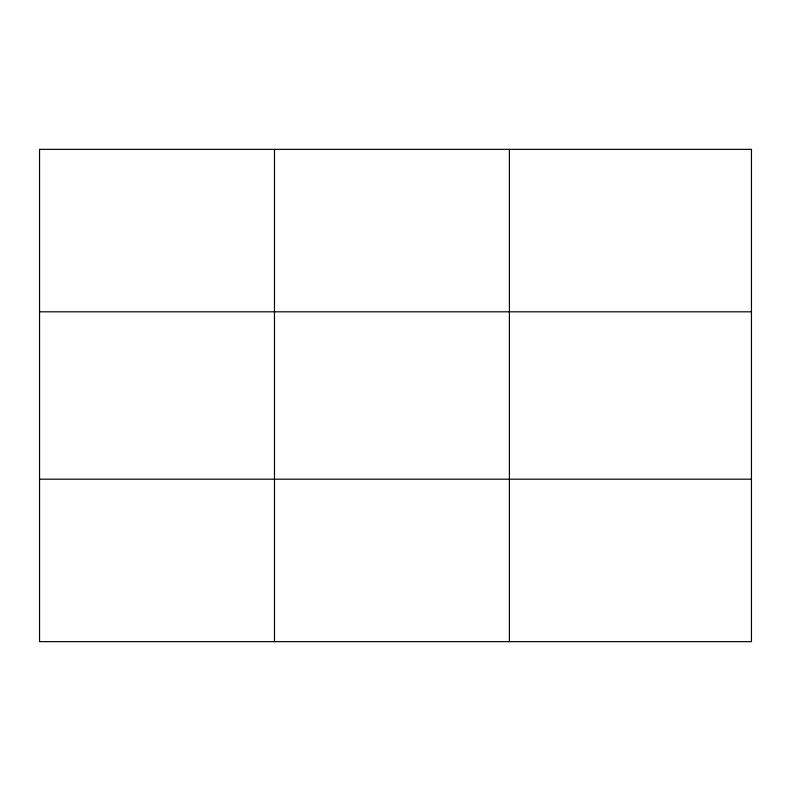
<?xml version="1.0" encoding="UTF-8"?>
<svg xmlns="http://www.w3.org/2000/svg" width="791" height="791" viewBox="0 0 791 791"><rect width="100%" height="100%" fill="white"/><g stroke="black" fill="none" stroke-linecap="round" stroke-linejoin="round"><path stroke-width="1.19" d="M274.477 641.639L274.477 149.361M509.404 641.639L509.404 149.361M39.55 311.812L751.45 311.812M39.55 479.188L751.45 479.188M751.45 149.361L751.45 641.639L39.55 641.639L39.55 149.361L751.45 149.361"/></g></svg>
